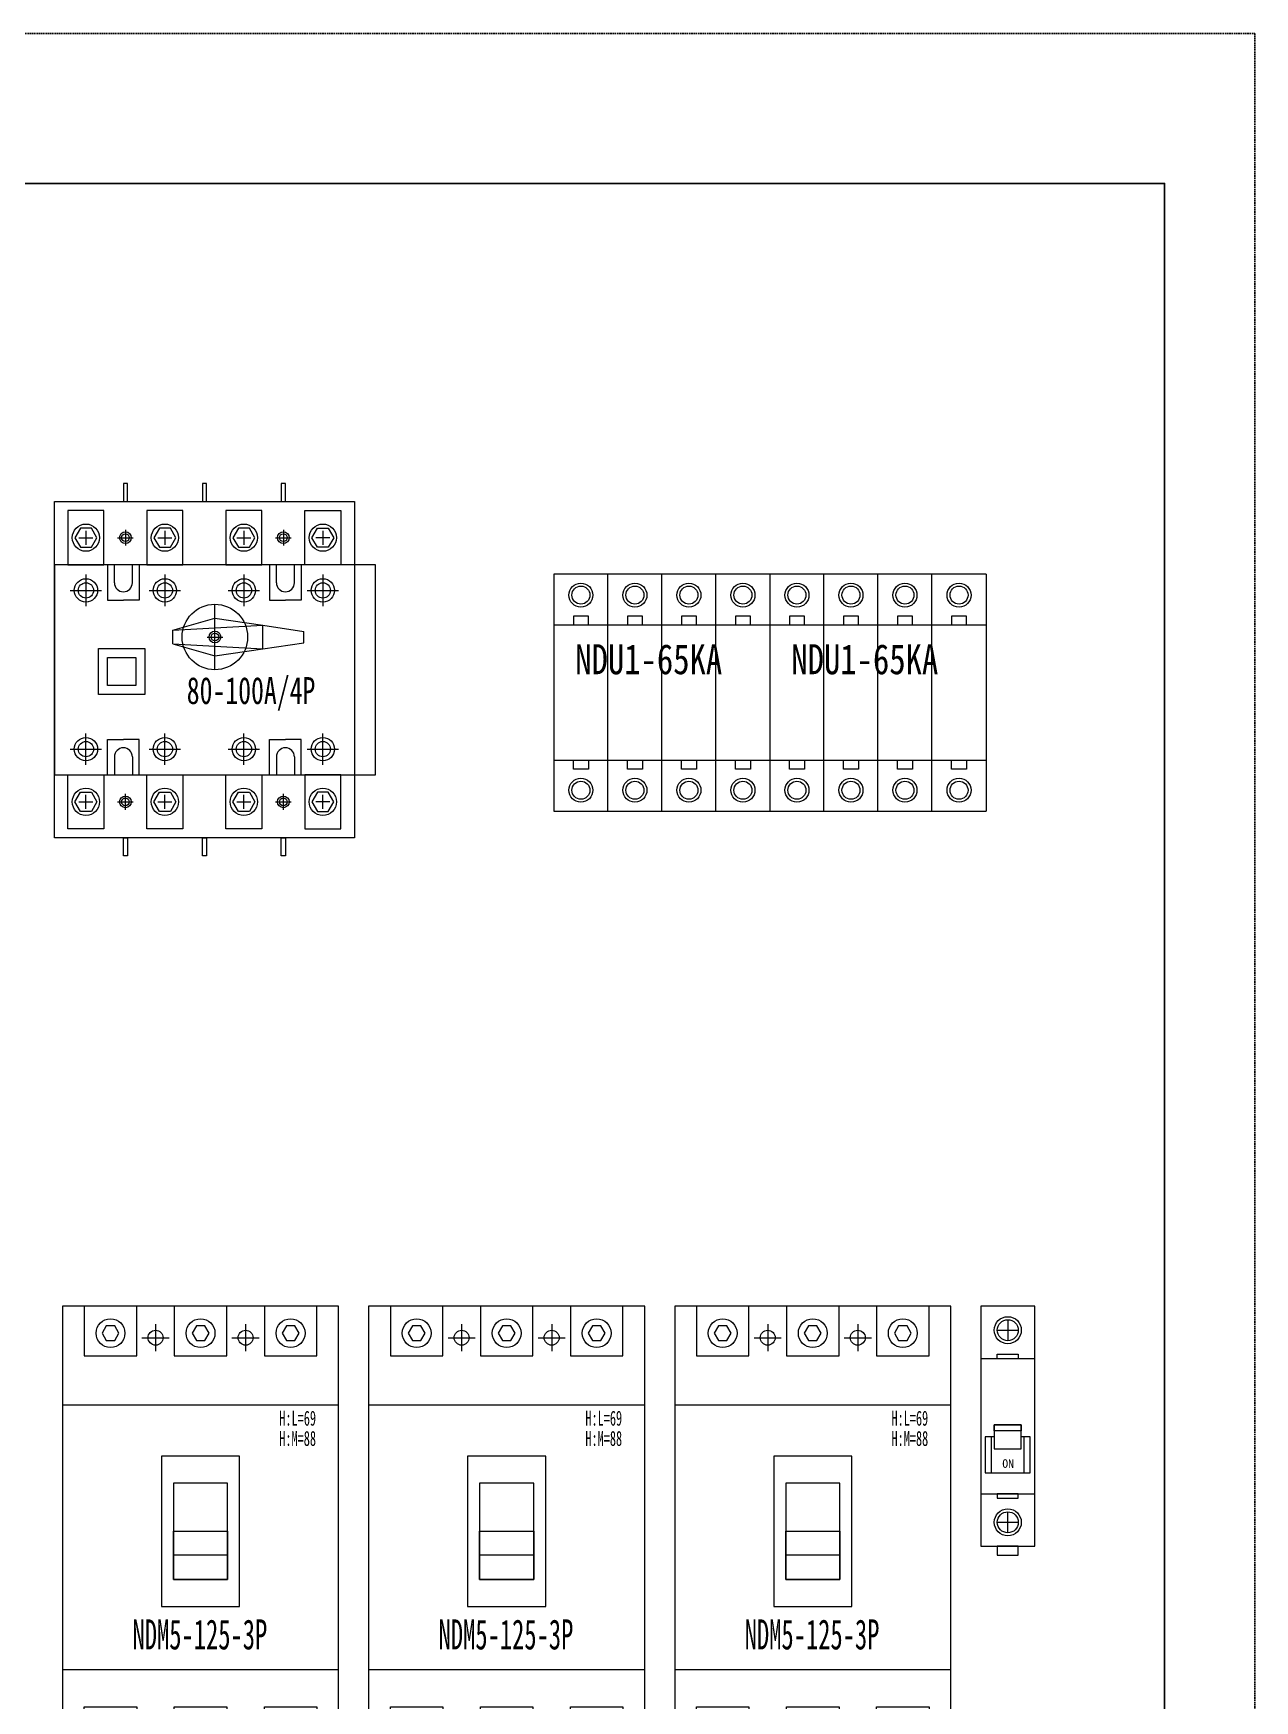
# Model space of a CAD drawing. Extents: x 325911 to 326677, y 288748 to 289948.
# Drawn here: x 326270 to 326677, y 289393 to 289948 of the extents above; entities that cross this region are included whole.
import ezdxf

# ---------------------------------------------------------------- set-up
doc = ezdxf.new("R2010")
doc.units = 0
doc.header["$MEASUREMENT"] = 0
doc.linetypes.add('DASHED', pattern=[0.75, 0.5, -0.25])
doc.layers.add('E-UNIV-NOTE', color=6, linetype='Continuous')
doc.layers.add('布置图', color=30, linetype='Continuous')
doc.layers.add('细线', color=7, linetype='Continuous', lineweight=0)
doc.styles.add('宋', font='', dxfattribs={"width": 0.7})
doc.styles.add('宋体', font='', dxfattribs={"width": 0.8})
doc.styles.add('正常', font='')
doc.styles.get('宋').set_extended_font_data('SimSun')
doc.styles.get('宋体').set_extended_font_data('NSimSun')
doc.styles.get('正常').set_extended_font_data('FangSong_GB2312')

# ---------------------------------------------------------------- blocks, each defined once
blk = doc.blocks.new('Manufacturer光辉PartName塑壳断路器Series125ShellFrameLimitingCurrentRemarkPartTypeMinCurrent1MaxCurrent125Poles3PMinPower0MaxPower0LibType2DelFlgfalseUpdateDate')
at = {"layer": '细线'}
for p, q in [((-15, 69.03), (-15, 59.97)), ((15, 69.03), (15, 59.97)), ((-19.53, 64.5), (-10.47, 64.5)), ((10.47, 64.5), (19.53, 64.5)), ((-15, -69.03), (-15, -59.97)), ((15, -69.03), (15, -59.97)), ((-19.53, -64.5), (-10.47, -64.5)), ((10.47, -64.5), (19.53, -64.5))]:
    blk.add_line(p, q, dxfattribs=at)
for points in [[(-46, -75), (46, -75), (46, 75), (-46, 75)], [(-38.75, 58.5), (-21.25, 58.5), (-21.25, 75), (-38.75, 75)], [(-8.75, 58.5), (8.75, 58.5), (8.75, 75), (-8.75, 75)], [(21.25, 58.5), (38.75, 58.5), (38.75, 75), (21.25, 75)], [(-46, -46), (46, -46), (46, 42), (-46, 42)], [(-13, -25), (13, -25), (13, 25), (-13, 25)], [(-9, -16), (9, -16), (9, 16), (-9, 16)], [(-9, 0), (9, 0), (9, -16), (-9, -16)], [(-9, 0), (9, 0), (9, -8), (-9, -8)], [(-38.75, -58.5), (-21.25, -58.5), (-21.25, -75), (-38.75, -75)], [(-8.75, -58.5), (8.75, -58.5), (8.75, -75), (-8.75, -75)], [(21.25, -58.5), (38.75, -58.5), (38.75, -75), (21.25, -75)]]:
    blk.add_lwpolyline(points, close=True, dxfattribs=at)
at = {"layer": '细线', "color": 7}
for points in [[(-27.19, 66), (-28.59, 68.43), (-31.41, 68.43), (-32.81, 66), (-31.41, 63.57), (-28.59, 63.57)], [(2.81, 66), (1.41, 68.43), (-1.41, 68.43), (-2.81, 66), (-1.41, 63.57), (1.41, 63.57)], [(32.81, 66), (31.41, 68.43), (28.59, 68.43), (27.19, 66), (28.59, 63.57), (31.41, 63.57)], [(-27.19, -66), (-28.59, -68.43), (-31.41, -68.43), (-32.81, -66), (-31.41, -63.57), (-28.59, -63.57)], [(2.81, -66), (1.41, -68.43), (-1.41, -68.43), (-2.81, -66), (-1.41, -63.57), (1.41, -63.57)], [(32.81, -66), (31.41, -68.43), (28.59, -68.43), (27.19, -66), (28.59, -63.57), (31.41, -63.57)]]:
    blk.add_lwpolyline(points, close=True, dxfattribs=at)
for centre in [(-30, 66), (0, 66), (30, 66), (-30, -66), (0, -66), (30, -66)]:
    blk.add_circle(centre, 4.8, dxfattribs=at)
at = {"layer": '细线'}
for centre in [(-15, 64.5), (15, 64.5), (-15, -64.5), (15, -64.5)]:
    blk.add_circle(centre, 2.5, dxfattribs=at)
at = {"layer": '细线', "color": 7, "attachment_point": 1, "style": '宋'}
for s, insert, char_height, width in [('\\pxql;{\\fFangSong_GB2312|b0|i0|c134|p49;\\W0.6;H:L=69}', (26.23, 40.19), 5, 16.7991), ('\\pxql;{\\fFangSong_GB2312|b0|i0|c134|p49;\\W0.6;H:M=88}', (26.23, 33.45), 5, 16.7991), ('\\pxql;{\\fFangSong_GB2312|b0|i0|c134|p49;\\W0.6;NDM5-125-3P}', (-22.68, -29.34), 10, 49.2649)]:
    blk.add_mtext(s, dxfattribs=dict(at, insert=insert, char_height=char_height, width=width))
blk = doc.blocks.new('Manufacturer上海良信PartName电涌保护器SeriesNDU1ShellFrameLimitingCurrentRemarkPartTypeMinCurrent0MaxCurrent0Poles4PMinPower0MaxPower0LibType3DelFlgfalseUpdateDate2023-01-0100000')
at = {"color": 7, "linetype": 'Continuous', "lineweight": 15}
for p, q in [((-18, 39.5), (-36, 39.5)), ((-36, 39.5), (-36, 22.5)), ((-18, 22.5), (-18, 39.5)), ((36, 39.5), (-18, 39.5)), ((0, 22.5), (0, 39.5)), ((18, 22.5), (18, 39.5)), ((36, 39.5), (36, 22.5)), ((-36, 22.5), (-36, -22.5)), ((-18, 22.5), (-36, 22.5)), ((-24.5, 25.5), (-29.5, 25.5)), ((-29.5, 25.5), (-29.5, 22.5)), ((-24.5, 22.5), (-24.5, 25.5)), ((-18, -22.5), (-18, 22.5)), ((36, 22.5), (-18, 22.5)), ((-6.5, 25.5), (-11.5, 25.5)), ((-11.5, 25.5), (-11.5, 22.5)), ((-6.5, 22.5), (-6.5, 25.5)), ((0, -22.5), (0, 22.5)), ((11.5, 25.5), (6.5, 25.5)), ((6.5, 25.5), (6.5, 22.5)), ((11.5, 22.5), (11.5, 25.5)), ((18, -22.5), (18, 22.5)), ((29.5, 25.5), (24.5, 25.5)), ((24.5, 25.5), (24.5, 22.5)), ((29.5, 22.5), (29.5, 25.5)), ((36, 22.5), (36, -22.5)), ((-36, -22.5), (-18, -22.5)), ((-36, -22.5), (-36, -39.5)), ((-29.5, -25.5), (-29.5, -22.5)), ((-24.5, -25.5), (-29.5, -25.5)), ((-24.5, -22.5), (-24.5, -25.5)), ((-18, -39.5), (-18, -22.5)), ((-18, -22.5), (36, -22.5)), ((-11.5, -25.5), (-11.5, -22.5)), ((-6.5, -25.5), (-11.5, -25.5)), ((-6.5, -22.5), (-6.5, -25.5)), ((0, -39.5), (0, -22.5)), ((6.5, -25.5), (6.5, -22.5)), ((11.5, -25.5), (6.5, -25.5)), ((11.5, -22.5), (11.5, -25.5)), ((18, -39.5), (18, -22.5)), ((24.5, -25.5), (24.5, -22.5)), ((29.5, -25.5), (24.5, -25.5)), ((29.5, -22.5), (29.5, -25.5)), ((36, -22.5), (36, -39.5)), ((-36, -39.5), (-18, -39.5)), ((-18, -39.5), (36, -39.5))]:
    blk.add_line(p, q, dxfattribs=at)
for centre, radius in [((-27, 32.5), 4), ((-27, 32.5), 3), ((-9, 32.5), 4), ((-9, 32.5), 3), ((9, 32.5), 4), ((9, 32.5), 3), ((27, 32.5), 4), ((27, 32.5), 3), ((-27, -32.5), 4), ((-27, -32.5), 3), ((-9, -32.5), 4), ((-9, -32.5), 3), ((9, -32.5), 4), ((9, -32.5), 3), ((27, -32.5), 4), ((27, -32.5), 3)]:
    blk.add_circle(centre, radius, dxfattribs=at)
at = {"layer": 'E-UNIV-NOTE', "style": '宋体', "width": 0.8}
blk.add_text('NDU1-65KA', height=10, dxfattribs=at).set_placement((-28.89, 6.15))
blk = doc.blocks.new('Manufacturer光辉PartName隔离开关Series100ShellFrameLimitingCurrentRemarkPartTypeMinCurrent16MaxCurrent100Poles4PMinPower0MaxPower0LibType2DelFlgfalseUpdateDate')
at = {"layer": '细线', "color": 7, "transparency": 33554687}
for p, q in [((-39.47, 46.33), (-39.47, 41.67)), ((-26.31, 46.62), (-26.31, 41.38)), ((-13.16, 46.33), (-13.16, 41.67)), ((13.16, 46.33), (13.16, 41.67)), ((26.31, 46.62), (26.31, 41.38)), ((39.47, 46.33), (39.47, 41.67)), ((-41.8, 44), (-37.14, 44)), ((-28.93, 44), (-23.7, 44)), ((-15.48, 44), (-10.83, 44)), ((10.83, 44), (15.48, 44)), ((23.7, 44), (28.93, 44)), ((41.8, 44), (37.14, 44)), ((-32.3, 35), (-32.3, 23.19)), ((-30, 29), (-30, 35)), ((-24, 29), (-24, 35)), ((-21.7, 35), (-21.7, 23.19)), ((21.7, 35), (21.7, 23.19)), ((24, 29), (24, 35)), ((30, 29), (30, 35)), ((32.3, 35), (32.3, 23.19)), ((-39.47, 31.68), (-39.47, 21.2)), ((-13.16, 31.68), (-13.16, 21.2)), ((13.16, 31.68), (13.16, 21.2)), ((39.47, 31.68), (39.47, 21.2)), ((-44.71, 26.44), (-34.24, 26.44)), ((-32.3, 23.19), (-27, 23.19)), ((-21.7, 23.19), (-27, 23.19)), ((-18.39, 26.44), (-7.92, 26.44)), ((7.92, 26.44), (18.39, 26.44)), ((21.7, 23.19), (27, 23.19)), ((32.3, 23.19), (27, 23.19)), ((34.24, 26.44), (44.71, 26.44)), ((-10.49, 13.24), (3.5, 17.21)), ((3.5, 0), (3.5, 21.82)), ((3.5, 17.21), (19.47, 14.84)), ((-10.49, 13.24), (19.47, 14.84)), ((-10.49, 8.59), (-10.49, 13.24)), ((3.5, 8.29), (3.5, 13.53)), ((19.47, 6.98), (19.47, 14.84)), ((19.47, 14.84), (33.17, 12.8)), ((33.17, 9.02), (33.17, 12.8)), ((-10.49, 8.59), (3.5, 4.61)), ((-10.49, 8.59), (19.47, 6.98)), ((0.88, 10.91), (6.12, 10.91)), ((3.5, 4.61), (19.47, 6.98)), ((19.47, 6.98), (33.17, 9.02)), ((-39.47, -31.68), (-39.47, -21.2)), ((-13.16, -31.68), (-13.16, -21.2)), ((13.16, -31.68), (13.16, -21.2)), ((39.47, -31.68), (39.47, -21.2)), ((-44.71, -26.44), (-34.24, -26.44)), ((-32.3, -35), (-32.3, -23.19)), ((-32.3, -23.19), (-27, -23.19)), ((-21.7, -23.19), (-27, -23.19)), ((-21.7, -35), (-21.7, -23.19)), ((-18.39, -26.44), (-7.92, -26.44)), ((7.92, -26.44), (18.39, -26.44)), ((21.7, -35), (21.7, -23.19)), ((21.7, -23.19), (27, -23.19)), ((32.3, -23.19), (27, -23.19)), ((32.3, -35), (32.3, -23.19)), ((34.24, -26.44), (44.71, -26.44)), ((-30, -29), (-30, -35)), ((-24, -29), (-24, -35)), ((24, -29), (24, -35)), ((30, -29), (30, -35)), ((-41.8, -44), (-37.14, -44)), ((-39.47, -46.33), (-39.47, -41.67)), ((-28.93, -44), (-23.7, -44)), ((-26.31, -46.62), (-26.31, -41.38)), ((-15.48, -44), (-10.83, -44)), ((-13.16, -46.33), (-13.16, -41.67)), ((10.83, -44), (15.48, -44)), ((13.16, -46.33), (13.16, -41.67)), ((23.7, -44), (28.93, -44)), ((26.31, -46.62), (26.31, -41.38)), ((41.8, -44), (37.14, -44)), ((39.47, -46.33), (39.47, -41.67))]:
    blk.add_line(p, q, dxfattribs=at)
for points in [[(-26.99, 56), (-25.59, 56), (-25.59, 62), (-26.99, 62)], [(-0.68, 56), (0.73, 56), (0.73, 62), (-0.68, 62)], [(25.63, 56), (27.04, 56), (27.04, 62), (25.63, 62)], [(-50, 56), (50, 56), (50, -56), (-50, -56)], [(-45.47, 35), (-33.47, 35), (-33.47, 53), (-45.47, 53)], [(-19.16, 35), (-7.16, 35), (-7.16, 53), (-19.16, 53)], [(7.16, 35), (19.16, 35), (19.16, 53), (7.16, 53)], [(45.47, 35), (33.47, 35), (33.47, 53), (45.47, 53)], [(-37.64, 40.83), (-35.82, 44), (-37.64, 47.17), (-41.3, 47.17), (-43.13, 44), (-41.3, 40.83)], [(-11.33, 40.83), (-9.5, 44), (-11.33, 47.17), (-14.99, 47.17), (-16.81, 44), (-14.99, 40.83)], [(14.99, 40.83), (16.81, 44), (14.99, 47.17), (11.33, 47.17), (9.5, 44), (11.33, 40.83)], [(37.64, 40.83), (35.82, 44), (37.64, 47.17), (41.3, 47.17), (43.13, 44), (41.3, 40.83)], [(-50, -35), (57, -35), (57, 35), (-50, 35)], [(-35.25, 7.12), (-19.86, 7.12), (-19.86, -8.27), (-35.25, -8.27)], [(-32.25, 4.12), (-22.86, 4.12), (-22.86, -5.27), (-32.25, -5.27)], [(-45.47, -35), (-33.47, -35), (-33.47, -53), (-45.47, -53)], [(-19.16, -35), (-7.16, -35), (-7.16, -53), (-19.16, -53)], [(7.16, -35), (19.16, -35), (19.16, -53), (7.16, -53)], [(45.47, -35), (33.47, -35), (33.47, -53), (45.47, -53)], [(-37.64, -40.83), (-35.82, -44), (-37.64, -47.17), (-41.3, -47.17), (-43.13, -44), (-41.3, -40.83)], [(-11.33, -40.83), (-9.5, -44), (-11.33, -47.17), (-14.99, -47.17), (-16.81, -44), (-14.99, -40.83)], [(14.99, -40.83), (16.81, -44), (14.99, -47.17), (11.33, -47.17), (9.5, -44), (11.33, -40.83)], [(37.64, -40.83), (35.82, -44), (37.64, -47.17), (41.3, -47.17), (43.13, -44), (41.3, -40.83)], [(-26.99, -56), (-25.59, -56), (-25.59, -62), (-26.99, -62)], [(-0.68, -56), (0.73, -56), (0.73, -62), (-0.68, -62)], [(25.63, -56), (27.04, -56), (27.04, -62), (25.63, -62)]]:
    blk.add_lwpolyline(points, close=True, dxfattribs=at)
for centre, radius in [((-39.47, 44), 4.54), ((-26.31, 44), 1.94), ((-26.31, 44), 1.28), ((-13.16, 44), 4.54), ((13.16, 44), 4.54), ((26.31, 44), 1.94), ((26.31, 44), 1.28), ((39.47, 44), 4.54), ((-39.47, 26.44), 3.88), ((-39.47, 26.44), 2.55), ((-13.16, 26.44), 3.88), ((-13.16, 26.44), 2.55), ((13.16, 26.44), 3.88), ((13.16, 26.44), 2.55), ((39.47, 26.44), 3.88), ((39.47, 26.44), 2.55), ((3.5, 10.91), 10.91), ((3.5, 10.91), 1.94), ((3.5, 10.91), 1.28), ((-39.47, -26.44), 3.88), ((-39.47, -26.44), 2.55), ((-13.16, -26.44), 3.88), ((-13.16, -26.44), 2.55), ((13.16, -26.44), 3.88), ((13.16, -26.44), 2.55), ((39.47, -26.44), 3.88), ((39.47, -26.44), 2.55), ((-39.47, -44), 4.54), ((-26.31, -44), 1.94), ((-26.31, -44), 1.28), ((-13.16, -44), 4.54), ((13.16, -44), 4.54), ((26.31, -44), 1.94), ((26.31, -44), 1.28), ((39.47, -44), 4.54)]:
    blk.add_circle(centre, radius, dxfattribs=at)
for centre, start, end in [((-27, 29), 180, 0), ((27, 29), 180, 0), ((-27, -29), 0, 180), ((27, -29), 0, 180)]:
    blk.add_arc(centre, 3, start, end, dxfattribs=at)
at = {"layer": '细线', "color": 7, "transparency": 33554687, "insert": (-34.45, -2.42), "char_height": 9, "width": 100, "attachment_point": 1}
blk.add_mtext('\\pxqc;{\\fFangSong_GB2312|b0|i0|c134|p49;\\W0.7;80-100A/4P}', dxfattribs=at)
blk = doc.blocks.new('Manufacturer光辉PartName微型断路器Series1PShellFrameLimitingCurrentRemarkPartTypeMinCurrent1MaxCurrent63Poles3PMinPower0MaxPower0LibType2DelFlgfalseUpdateDate')
at = {"layer": '细线'}
for p, q in [((-3.5, 33.5), (3.5, 33.5)), ((0, 37), (0, 30)), ((0, -34), (0, -27)), ((-3.5, -30.5), (3.5, -30.5))]:
    blk.add_line(p, q, dxfattribs=at)
for points in [[(-9, -38.5), (9, -38.5), (9, 41.5), (-9, 41.5)], [(-9, -21), (9, -21), (9, 24), (-9, 24)], [(-3.5, 25.5), (3.5, 25.5), (3.5, 24), (-3.5, 24)], [(-4.5, -6), (4.5, -6), (4.5, 2), (-4.5, 2)], [(-4.5, 2), (4.5, 2), (4.5, 0), (-4.5, 0)], [(-3.5, -22.5), (3.5, -22.5), (3.5, -21), (-3.5, -21)], [(-3.5, -41.5), (3.5, -41.5), (3.5, -38.5), (-3.5, -38.5)]]:
    blk.add_lwpolyline(points, close=True, dxfattribs=at)
for points in [[(-4.5, -2), (-7.5, -2), (-7.5, -14), (7.5, -14), (7.5, -2), (4.5, -2)], [(-4.5, -2), (-5.5, -2), (-5.5, -14), (5.5, -14), (5.5, -2), (4.5, -2)]]:
    blk.add_lwpolyline(points, dxfattribs=at)
for centre, radius in [((0, 33.5), 4.5), ((0, 33.5), 3.5), ((0, -30.5), 4.5), ((0, -30.5), 3.5)]:
    blk.add_circle(centre, radius, dxfattribs=at)
at = {"layer": '细线', "color": 2, "lineweight": 15, "style": '正常'}
blk.add_text('ON', height=2.851, dxfattribs=at).set_placement((-1.83, -12.36))

msp = doc.modelspace()

# ---------------------------------------------------------------- linework, layer by layer
at = {"color": 2}
msp.add_lwpolyline([(326006.66, 289898.38), (326646.66, 289898.38), (326646.66, 288798.38), (326006.66, 288798.38)], close=True, dxfattribs=at)
at = {"layer": '布置图', "linetype": 'DASHED'}
msp.add_lwpolyline([(325976.66, 289948.38), (326676.66, 289948.38), (326676.66, 288748.38), (325976.66, 288748.38)], close=True, dxfattribs=at)

# ---------------------------------------------------------------- block references
for name, p in [('Manufacturer光辉PartName隔离开关Series100ShellFrameLimitingCurrentRemarkPartTypeMinCurrent16MaxCurrent100Poles4PMinPower0MaxPower0LibType2DelFlgfalseUpdateDate', (326326.66, 289736.38)), ('Manufacturer上海良信PartName电涌保护器SeriesNDU1ShellFrameLimitingCurrentRemarkPartTypeMinCurrent0MaxCurrent0Poles4PMinPower0MaxPower0LibType3DelFlgfalseUpdateDate2023-01-0100000', (326479.13, 289728.75)), ('Manufacturer上海良信PartName电涌保护器SeriesNDU1ShellFrameLimitingCurrentRemarkPartTypeMinCurrent0MaxCurrent0Poles4PMinPower0MaxPower0LibType3DelFlgfalseUpdateDate2023-01-0100000', (326551.13, 289728.75)), ('Manufacturer光辉PartName塑壳断路器Series125ShellFrameLimitingCurrentRemarkPartTypeMinCurrent1MaxCurrent125Poles3PMinPower0MaxPower0LibType2DelFlgfalseUpdateDate', (326325.39, 289449.38)), ('Manufacturer光辉PartName塑壳断路器Series125ShellFrameLimitingCurrentRemarkPartTypeMinCurrent1MaxCurrent125Poles3PMinPower0MaxPower0LibType2DelFlgfalseUpdateDate', (326427.39, 289449.38)), ('Manufacturer光辉PartName塑壳断路器Series125ShellFrameLimitingCurrentRemarkPartTypeMinCurrent1MaxCurrent125Poles3PMinPower0MaxPower0LibType2DelFlgfalseUpdateDate', (326529.39, 289449.38)), ('Manufacturer光辉PartName微型断路器Series1PShellFrameLimitingCurrentRemarkPartTypeMinCurrent1MaxCurrent63Poles3PMinPower0MaxPower0LibType2DelFlgfalseUpdateDate', (326594.39, 289482.88))]:
    msp.add_blockref(name, p)

doc.saveas('drawing.dxf')
